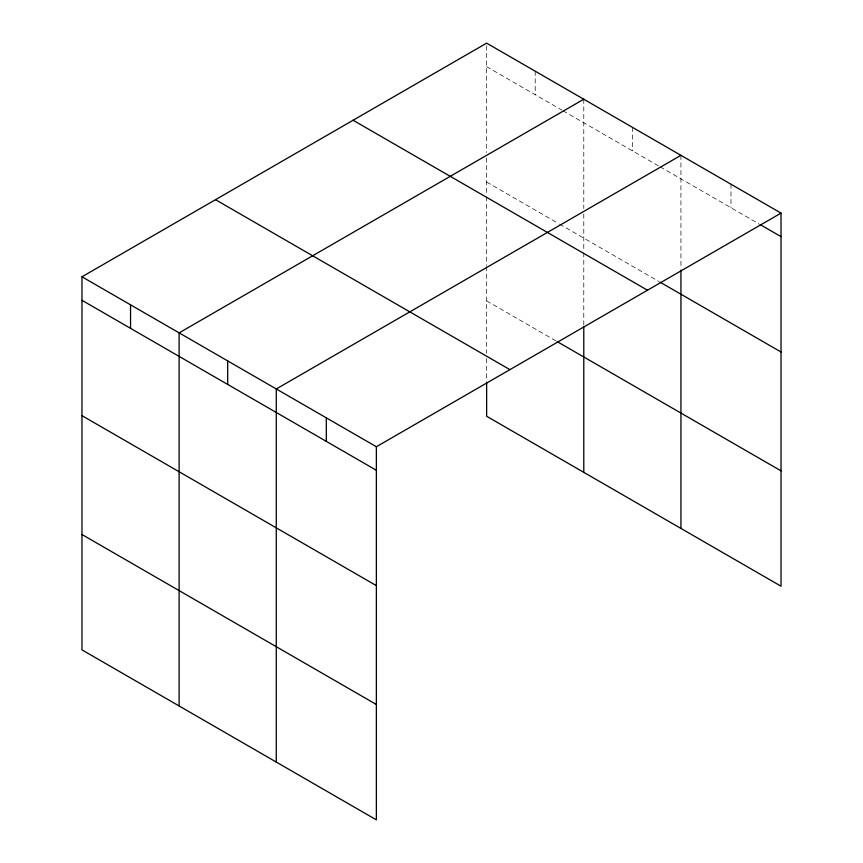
<?xml version="1.0" encoding="UTF-8"?>
<svg xmlns="http://www.w3.org/2000/svg" width="863" height="863" viewBox="0 0 863 863"><rect width="100%" height="100%" fill="white"/><g stroke="black" fill="none" stroke-linecap="round" stroke-linejoin="round"><path stroke-width="0.65" stroke-dasharray="4.32 3.24" d="M486.635 66.678L561.813 110.076M562.967 110.744L658.965 166.16M660.119 166.829L758.911 223.873M486.635 182.039L558.339 223.431M559.504 224.1L658.965 281.521M486.635 300.896L556.031 340.95M730.983 184.218L730.983 207.746M680.939 155.329L680.939 268.727M632.363 127.282L632.363 150.809M583.787 99.234L583.787 208.609M583.787 213.981L583.787 251.327M583.787 252.654L583.787 325.286M535.211 71.198L535.211 94.714M486.635 45.761L486.635 152.524M486.635 157.886L486.635 195.243M486.635 196.559L486.635 265.232M486.635 266.559L486.635 353.204M486.635 358.577L486.635 381.37"/><path stroke-width="1.29" d="M781.026 213.118L486.635 43.15L81.974 276.786L81.974 649.882L376.365 819.85L376.365 446.743L781.026 213.118L781.026 586.214L486.635 416.257L486.635 382.719M583.787 99.234L179.116 332.87L179.116 705.977M680.939 155.329L276.268 388.965L276.268 762.061M760.076 224.542L781.026 236.635M660.119 282.19L781.026 351.996M353.096 120.248L647.487 290.216M557.185 341.619L781.026 470.853M215.513 199.687L509.904 369.644M81.974 276.786L376.365 446.743M81.974 300.302L376.365 470.27M81.974 415.664L376.365 585.632M81.974 534.521L376.365 704.488M680.939 270.065L680.939 528.426M583.787 326.602L583.787 472.341M326.311 417.854L326.311 441.381M227.692 360.917L227.692 384.434M130.55 304.822L130.55 328.35"/></g></svg>
